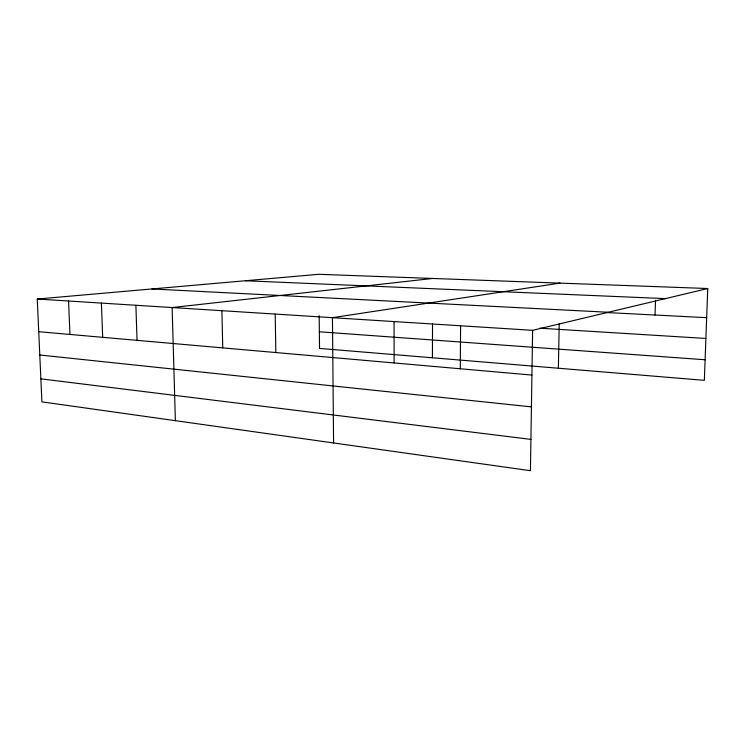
<?xml version="1.0" encoding="UTF-8"?>
<svg xmlns="http://www.w3.org/2000/svg" width="745" height="745" viewBox="0 0 745 745"><rect width="100%" height="100%" fill="white"/><g stroke="black" fill="none" stroke-linecap="round" stroke-linejoin="round"><path stroke-width="1.12" d="M432.417 357.786L432.528 323.87M460.298 368.775L460.587 325.779M707.75 288.52L532.619 330.324L530.431 470.7L41.906 401.862L37.25 299.034L318.739 274.3L707.75 288.52L704.351 380.341L319.531 348.418L319.177 315.722M558.368 368.235L559.206 323.721M655.051 315.014L655.498 300.254M559.97 283.119L332.438 317.677L333.583 442.958M432.677 278.462L172.132 307.555L175.382 420.674M245.347 280.753L665.434 298.615M151.971 288.958L608.33 312.257M606.048 312.509L706.67 317.668M539.827 328.2L705.906 338.454M37.25 299.034L532.619 330.324M319.354 331.786L705.115 359.76M38.731 331.702L531.921 375.07M39.783 354.993L531.427 406.882M40.863 378.842L530.924 439.392M68.559 301.008L69.946 334.449M101.404 303.085L102.68 337.327M135.879 305.264L137.043 340.344M221.898 310.693L222.746 347.887M275.203 314.064L275.827 352.553M394.058 321.57L394.124 362.955"/></g></svg>
